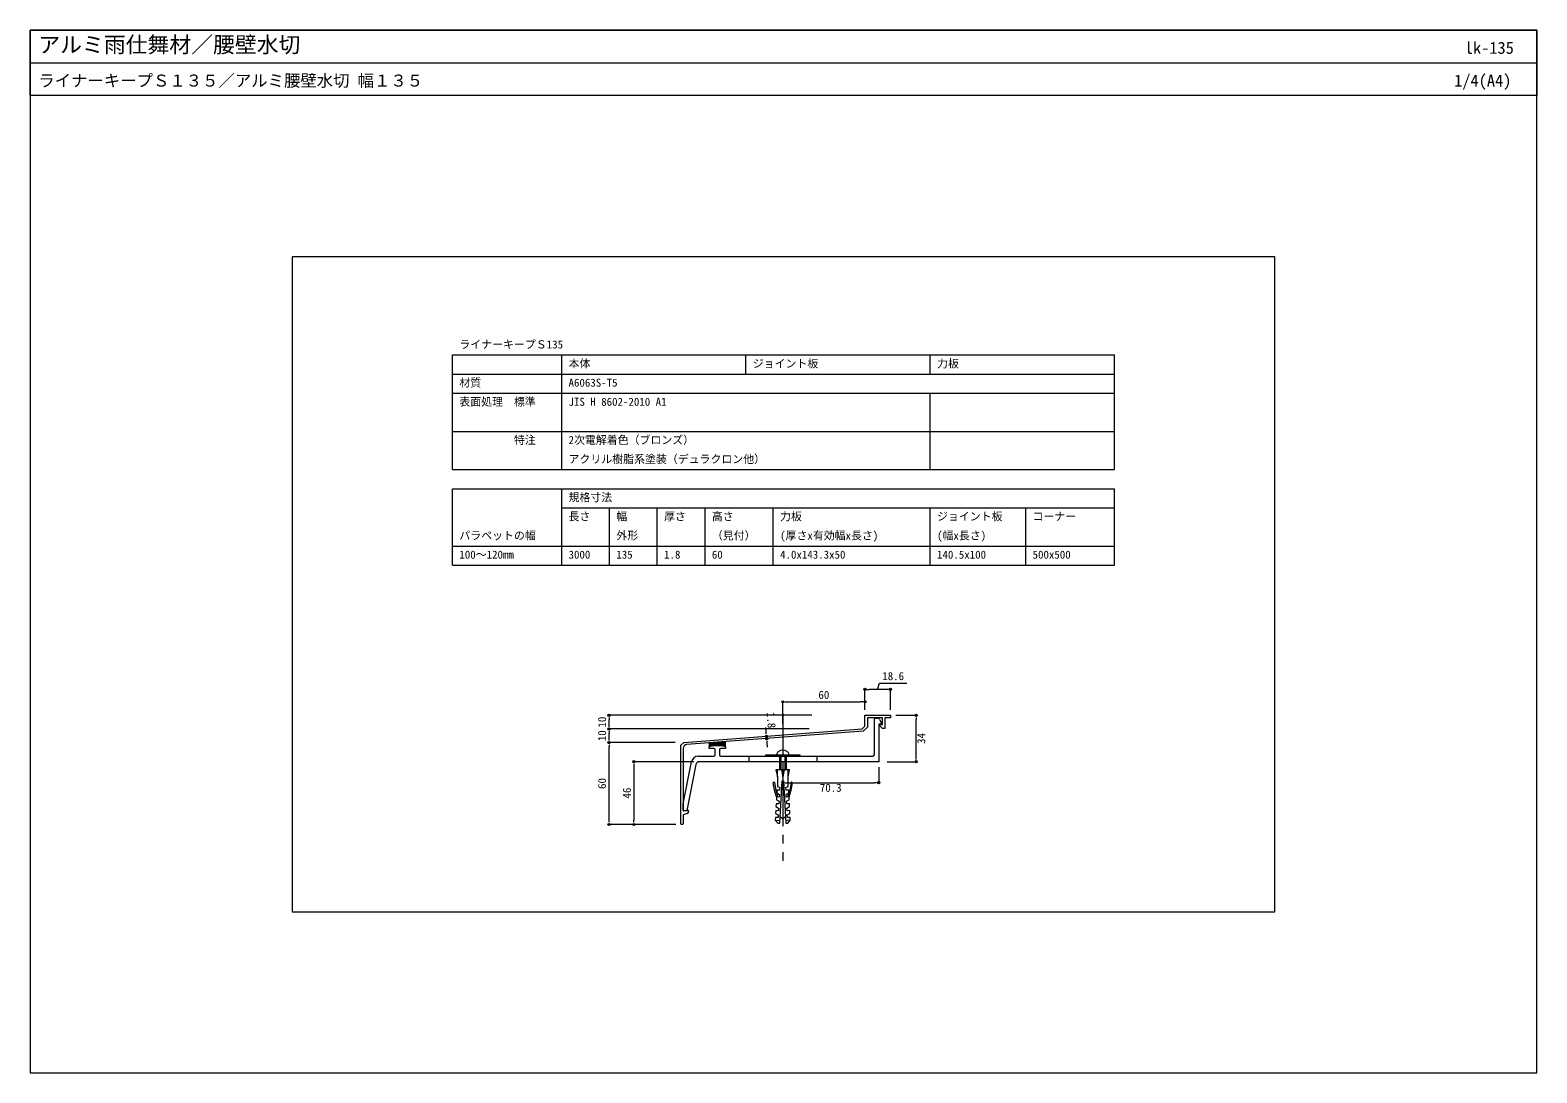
# Model space of a CAD drawing. Units: millimetres on the paper. Extents: x -552 to 552, y -382 to 382.
import ezdxf
from ezdxf.enums import TextEntityAlignment as Align

# ---------------------------------------------------------------- set-up
doc = ezdxf.new("R2010")
doc.units = ezdxf.units.MM
doc.linetypes.add('USER1', pattern=[50.8, 31.75, -6.35, 6.35, -6.35])
for name, color, linetype, lineweight in [('0-0_0', 7, 'Continuous', 9), ('0-2_moji', 7, 'Continuous', 18), ('0-3_kasagi', 150, 'Continuous', 18), ('0-4_SUNPO', 7, 'Continuous', 18), ('0-5_KANAMONO_SCREW', 4, 'Continuous', 18), ('0-6_kijun', 1, 'USER1', 18), ('0-7_WAKU', 7, 'Continuous', 18)]:
    doc.layers.add(name, color=color, linetype=linetype, lineweight=lineweight)
doc.styles.add('ＭＳ ゴシック', font='')
doc.styles.get('ＭＳ ゴシック').set_extended_font_data('MS Gothic')

# ---------------------------------------------------------------- blocks, each defined once
blk = doc.blocks.new('_DOT')
at = {"layer": '0-0_0'}
for p, q in [((-0.5, 0), (-1, 0)), ((0.25, 0), (-0.25, 0))]:
    blk.add_line(p, q, dxfattribs=at)
blk.add_circle((0, 0), 0.25, dxfattribs=at)

msp = doc.modelspace()

# ---------------------------------------------------------------- linework, layer by layer
at = {"layer": '0-0_0', "lineweight": 18}
msp.add_line((-552.043, 357.971), (551.957, 357.971), dxfattribs=at)
msp.add_lwpolyline([(-360.043, -264.029), (359.957, -264.029), (359.957, 215.971), (-360.043, 215.971)], close=True, dxfattribs=at)
at = {"layer": '0-2_moji'}
for p, q in [((-242.542, 143.971), (242.458, 143.971)), ((-242.542, 59.971), (-242.542, 143.971)), ((-162.542, 59.971), (-162.542, 143.971)), ((-27.542, 129.971), (-27.542, 143.971)), ((107.458, 129.971), (107.458, 143.971)), ((242.458, 59.971), (242.458, 143.971)), ((-242.542, 129.971), (242.458, 129.971)), ((-242.542, 115.971), (242.458, 115.971)), ((107.458, 59.971), (107.458, 115.971)), ((-242.542, 87.971), (242.458, 87.971)), ((-242.542, 59.971), (242.458, 59.971)), ((-242.542, 45.971), (242.458, 45.971)), ((-242.542, -10.029), (-242.542, 45.971)), ((-162.542, -10.029), (-162.542, 45.971)), ((242.458, -10.029), (242.458, 45.971)), ((-162.542, 31.971), (242.458, 31.971)), ((-127.542, -10.029), (-127.542, 31.971)), ((-92.542, -10.029), (-92.542, 31.971)), ((-57.542, -10.029), (-57.542, 31.971)), ((-7.542, -10.029), (-7.542, 31.971)), ((107.458, -10.029), (107.458, 31.971)), ((177.458, -10.029), (177.458, 31.971)), ((-242.542, 3.971), (242.458, 3.971)), ((-242.542, -10.029), (242.458, -10.029))]:
    msp.add_line(p, q, dxfattribs=at)
at = {"layer": '0-3_kasagi'}
for p, q in [((66.747, -148.027), (66.747, -122.527)), ((67.247, -122.027), (68.571, -122.027)), ((70.319, -123.056), (72.082, -126.23)), ((-54.553, -142.404), (-52.244, -140.095)), ((-54.553, -141.281), (-53.457, -140.186)), ((-53.941, -142.915), (-51.03, -140.003)), ((-52.553, -142.649), (-49.816, -139.912)), ((-51.255, -142.474), (-48.602, -139.821)), ((-50.03, -142.371), (-47.388, -139.73)), ((-48.865, -142.329), (-46.175, -139.638)), ((-47.754, -142.34), (-44.995, -139.581)), ((-46.688, -142.397), (-44.031, -139.739)), ((-45.663, -142.495), (-43.098, -139.929)), ((-44.676, -142.629), (-42.553, -140.506)), ((-43.722, -142.798), (-42.553, -141.629)), ((-42.799, -142.998), (-42.553, -142.751)), ((-42.553, -143.058), (-42.553, -140.058)), ((-62.453, -150.027), (-51.053, -150.027)), ((-50.053, -149.027), (-50.053, -145.327)), ((-47.053, -145.327), (-47.053, -149.027)), ((-25.553, -150.027), (-25.553, -154.027)), ((24.447, -150.027), (24.447, -154.027)), ((-69.553, -190.284), (-69.553, -190.652)), ((-74.053, -200.027), (-74.853, -200.027))]:
    msp.add_line(p, q, dxfattribs=at)
for points in [[(-73.19, -139.864), (57.647, -130.027), (59.647, -128.027), (59.647, -120.027), (78.247, -120.027), (78.247, -121.827), (74.247, -121.827), (74.247, -129.827), (72.447, -129.827), (70.447, -127.827), (70.447, -126.827), (72.447, -126.827), (72.447, -121.827), (61.447, -121.827), (61.447, -128.773), (58.448, -131.772), (-70.777, -141.488)], [(71.908, -126.527), (69.747, -126.527), (69.747, -154.027), (-61.734, -154.027)], [(-75.353, -199.527), (-75.353, -142.027), (-73.19, -139.864), (-73.19, -139.864)], [(-45.143, -139.561), (-54.553, -140.268), (-54.553, -143.058)], [(-51.053, -144.327), (-54.553, -144.327), (-54.553, -143.058)], [(-42.553, -143.058), (-42.553, -144.327), (-46.053, -144.327)], [(-73.553, -144.48), (-73.553, -190.027), (-70.087, -189.785)], [(-73.553, -189.491), (-73.553, -185.027), (-67.356, -154.046)], [(-46.053, -150.027), (-1.053, -150.027), (-0.553, -150.527), (-0.053, -150.027), (64.747, -150.027)], [(-64.185, -156.037), (-70.947, -189.845), (-73.018, -189.99)], [(-70.595, -192.081), (-73.553, -193.027), (-73.553, -199.527)]]:
    msp.add_lwpolyline(points, dxfattribs=at)
for centre, radius, start, end in [((67.247, -122.527), 0.5, 90, 180), ((68.571, -124.027), 2, 29.0546, 90), ((71.908, -126.327), 0.2, 270, 29.0546), ((-70.553, -144.48), 3, 94.29986, 180), ((-48.553, -167.327), 25, 76.11346, 103.88654), ((-48.553, -164.327), 25, 76.11346, 82.16044), ((-62.453, -155.027), 5, 90, 168.69007), ((-61.734, -156.527), 2.5, 90, 168.69007), ((-51.053, -145.327), 1, 0, 90), ((-51.053, -149.027), 1, 270, 0), ((-46.053, -145.327), 1, 90, 180), ((-46.053, -149.027), 1, 180, 270), ((64.747, -148.027), 2, 270, 0), ((-73.053, -189.491), 0.5, 180, 274), ((-71.053, -190.652), 1.5, 287.74087, 0), ((-70.053, -190.284), 0.5, 0, 94), ((-74.853, -199.527), 0.5, 180, 270), ((-74.053, -199.527), 0.5, 270, 0)]:
    msp.add_arc(centre, radius, start, end, dxfattribs=at)
at = {"layer": '0-4_SUNPO'}
for p, q in [((-0.553, -126.027), (-0.553, -110.174)), ((2.647, -110.174), (56.447, -110.174)), ((59.647, -116.027), (59.647, -101.025)), ((59.647, -116.027), (59.647, -110.174)), ((75.047, -101.025), (62.847, -101.025)), ((78.247, -116.027), (78.247, -101.025)), ((20.647, -120.027), (-127.875, -120.027)), ((82.247, -120.027), (97.157, -120.027)), ((-127.875, -126.827), (-127.875, -123.227)), ((18.647, -130.027), (-127.875, -130.027)), ((18.647, -130.027), (-127.875, -130.027)), ((-12.774, -132.113), (-13.014, -128.922)), ((97.157, -150.827), (97.157, -123.227)), ((-127.875, -136.827), (-127.875, -133.227)), ((-79.353, -140.027), (-127.875, -140.027)), ((-79.353, -140.027), (-127.875, -140.027)), ((-127.875, -196.827), (-127.875, -143.227)), ((-11.76, -135.246), (-12.534, -135.304)), ((-12.534, -135.304), (-12.399, -137.099)), ((-11.625, -137.041), (-12.399, -137.099)), ((-12.159, -140.29), (-11.92, -143.481)), ((-65.734, -154.027), (-109.673, -154.027)), ((-0.553, -154.527), (-0.553, -169.437)), ((75.947, -154.027), (97.157, -154.027)), ((-109.673, -157.227), (-109.673, -196.827)), ((69.747, -158.027), (69.747, -169.437)), ((2.647, -169.437), (66.547, -169.437)), ((-78.853, -200.027), (-127.875, -200.027)), ((-78.853, -200.027), (-109.673, -200.027))]:
    msp.add_line(p, q, dxfattribs=at)
msp.add_lwpolyline([(68.947, -101.025), (70.327, -96.425), (90.336, -96.425)], dxfattribs=at)
at = {"layer": '0-5_KANAMONO_SCREW'}
for p, q in [((-3.045, -149.036), (-3.045, -160.092)), ((-2.045, -149.036), (-2.045, -160.092)), ((0.955, -149.036), (0.955, -160.092)), ((1.955, -149.036), (1.955, -160.092)), ((-4.553, -165.092), (-4.553, -160.092)), ((-1.553, -160.092), (-0.553, -165.092)), ((0.447, -160.092), (-0.553, -165.092)), ((-0.553, -165.092), (-0.553, -160.092)), ((3.447, -165.092), (3.447, -160.092)), ((-6.065, -196.869), (-2.57, -197.052)), ((4.96, -196.869), (1.465, -197.052))]:
    msp.add_line(p, q, dxfattribs=at)
msp.add_lwpolyline([(-13.053, -149.027), (11.947, -149.027), (11.947, -150.027), (-13.053, -150.027)], close=True, dxfattribs=at)
for points in [[(-5.804, -191.876), (-3.859, -192.979), (-3.964, -194.977), (-5.961, -194.872), (-6.065, -196.869), (-4.173, -198.971), (-2.675, -199.05), (-1.053, -168.092), (-0.553, -168.092), (-0.053, -168.092), (1.57, -199.05), (3.068, -198.971), (4.96, -196.869), (4.856, -194.872), (2.859, -194.977), (2.754, -192.979), (4.699, -191.876), (4.594, -189.879), (2.597, -189.983), (2.492, -187.986), (4.437, -186.883), (4.332, -184.886), (2.335, -184.99), (2.23, -182.993), (4.175, -181.89), (4.071, -179.892), (2.073, -179.997), (1.969, -178), (3.914, -176.897), (3.809, -174.899), (1.812, -175.004), (1.707, -173.007), (3.447, -172.092), (3.447, -168.092), (3.447, -165.092), (4.447, -160.092), (-0.553, -160.092), (-5.553, -160.092), (-4.553, -165.092), (-4.553, -168.092)], [(-5.176, -179.892), (-6.673, -174.892), (-7.563, -169.55)], [(-6.577, -169.386), (-5.659, -174.892), (-4.113, -179.948)], [(-4.553, -168.092), (-4.553, -172.092), (-2.812, -173.007), (-2.917, -175.004), (-4.914, -174.899), (-5.019, -176.897), (-3.074, -178), (-3.178, -179.997), (-5.176, -179.892), (-5.28, -181.89), (-3.335, -182.993), (-3.44, -184.99), (-5.437, -184.886), (-5.542, -186.883), (-3.597, -187.986), (-3.702, -189.983), (-5.699, -189.879), (-5.804, -191.876)], [(5.471, -169.386), (4.554, -174.892), (3.008, -179.948)], [(4.071, -179.892), (5.567, -174.892), (6.458, -169.55)], [(1.317, -194.223), (-0.553, -196.033), (-2.422, -194.223)]]:
    msp.add_lwpolyline(points, dxfattribs=at)
for centre, radius, start, end in [((-2.055, -149.156), 3, 128.61458, 177.54109), ((-0.553, -151.027), 5.4, 51.3178, 128.6822), ((0.95, -149.156), 3, 2.45891, 51.38542), ((-7.07, -169.468), 0.5, 9.46232, 189.46231), ((5.965, -169.468), 0.5, 350.53769, 170.53768)]:
    msp.add_arc(centre, radius, start, end, dxfattribs=at)
at = {"layer": '0-6_kijun'}
msp.add_line((-0.553, -118.821), (-0.553, -226.675), dxfattribs=at)
at = {"layer": '0-7_WAKU'}
for points in [[(551.957, 333.971), (-552.043, 333.971), (-552.043, 381.971), (551.957, 381.971)], [(-552.043, -382.029), (551.957, -382.029), (551.957, 381.971), (-552.043, 381.971)]]:
    msp.add_lwpolyline(points, close=True, dxfattribs=at)

# ---------------------------------------------------------------- block references
at = {"layer": '0-4_SUNPO', "xscale": 3.2, "yscale": 3.2}
for p, rotation in [((-0.553, -110.174), 180), ((59.647, -101.025), 180), ((-127.875, -120.027), 90), ((97.157, -120.027), 90), ((-127.875, -130.027), 270), ((-127.875, -130.027), 90), ((-12.534, -135.304), 274.29986), ((-127.875, -140.027), 270), ((-127.875, -140.027), 90), ((-12.399, -137.099), 94.29986), ((-109.673, -154.027), 90), ((97.157, -154.027), 270), ((-0.553, -169.437), 180), ((-127.875, -200.027), 270), ((-109.673, -200.027), 270)]:
    msp.add_blockref('_DOT', p, dxfattribs=dict(at, rotation=rotation))
for p in [(59.647, -110.174), (78.247, -101.025), (69.747, -169.437)]:
    msp.add_blockref('_DOT', p, dxfattribs=at)

# ---------------------------------------------------------------- texts
at = {"layer": '0-2_moji', "style": 'ＭＳ ゴシック'}
for s, p in [('ライナーキープＳ135', (-237.542, 146.971)), ('本体', (-157.542, 132.971)), ('ジョイント板', (-22.542, 132.971)), ('力板', (112.458, 132.971)), ('材質', (-237.542, 118.971)), ('A6063S-T5', (-157.542, 118.971)), ('表面処理\u3000標準', (-237.542, 104.971)), ('JIS H 8602-2010 A1', (-157.542, 104.971)), ('\u3000\u3000\u3000\u3000\u3000特注', (-237.542, 76.971)), ('2次電解着色（ブロンズ）', (-157.542, 76.971)), ('アクリル樹脂系塗装（デュラクロン他）', (-157.542, 62.971)), ('規格寸法', (-157.542, 34.971)), ('長さ', (-157.542, 20.971)), ('幅', (-122.542, 20.971)), ('厚さ', (-87.542, 20.971)), ('高さ', (-52.542, 20.971)), ('力板', (-2.542, 20.971)), ('ジョイント板', (112.458, 20.971)), ('コーナー', (182.458, 20.971)), ('パラペットの幅', (-237.542, 6.971)), ('外形', (-122.542, 6.971)), ('（見付）', (-52.542, 6.971)), ('(厚さx有効幅x長さ)', (-2.542, 6.971)), ('(幅x長さ)', (112.458, 6.971)), ('100～120mm', (-237.542, -7.029)), ('3000', (-157.542, -7.029)), ('135', (-122.542, -7.029)), ('1.8', (-87.542, -7.029)), ('60', (-52.542, -7.029)), ('4.0x143.3x50', (-2.542, -7.029)), ('140.5x100', (112.458, -7.029)), ('500x500', (182.458, -7.029))]:
    msp.add_text(s, height=5.865, dxfattribs=at).set_placement(p, align=Align.BOTTOM_LEFT)
at = {"layer": '0-4_SUNPO', "style": 'ＭＳ ゴシック'}
for s, p in [('18.6', (72.332, -96.025)), ('60', (25.547, -109.774)), ('70.3', (26.597, -177.837))]:
    msp.add_text(s, height=5.865, dxfattribs=at).set_placement(p, align=Align.BOTTOM_LEFT)
for s, rotation, p in [('1.8', 274.3, (-14.168, -117.924)), ('10', 90, (-128.275, -129.027)), ('10', 90, (-128.275, -139.027)), ('34', 90, (105.557, -141.027)), ('60', 90, (-128.275, -174.027)), ('46', 90, (-110.073, -181.027))]:
    msp.add_text(s, height=5.865, rotation=rotation, dxfattribs=at).set_placement(p, align=Align.BOTTOM_LEFT)
at = {"layer": '0-7_WAKU', "style": 'ＭＳ ゴシック'}
for s, height, p in [('アルミ雨仕舞材／腰壁水切', 11.73, (-546.043, 361.971)), ('lk-135', 8.798, (499.175, 361.971)), ('ライナーキープＳ１３５／アルミ腰壁水切 幅１３５', 8.798, (-546.043, 337.971)), ('1/4(A4)', 8.798, (491.378, 337.971))]:
    msp.add_text(s, height=height, dxfattribs=at).set_placement(p, align=Align.BOTTOM_LEFT)

doc.saveas('drawing.dxf')
